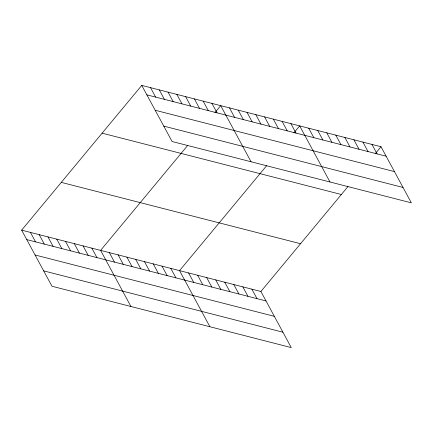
<?xml version="1.0" encoding="UTF-8"?>
<svg xmlns="http://www.w3.org/2000/svg" width="433" height="433" viewBox="0 0 433 433"><rect width="100%" height="100%" fill="white"/><g stroke="black" fill="none" stroke-linecap="round" stroke-linejoin="round"><path stroke-width="0.65" d="M21.65 230.15L260.91 291.485L291.247 347.596L51.987 286.256L21.65 230.15L141.753 85.404L381.013 146.744L411.35 202.85L172.09 141.515L141.753 85.404M187.678 145.45L100.608 250.388L130.945 306.499M214.925 112.612L220.706 105.647L251.048 161.758M266.636 165.693L179.56 270.63L209.902 326.742M293.883 132.85L299.663 125.889L330 181.995M260.91 291.485L347.98 186.547M375.232 153.71L381.013 146.744M146.863 94.859L386.122 156.199M155.187 110.258L394.447 171.592M163.766 126.117L403.026 187.457M102.118 133.169L341.377 194.509M61.286 182.38L300.545 243.719M26.765 239.606L266.024 300.946M35.089 254.999L274.349 316.339M43.663 270.863L282.922 332.203M371.974 144.427L377.083 153.883M362.935 142.105L368.045 151.566M353.896 139.789L359.011 149.25M344.857 137.472L349.972 146.928M335.819 135.156L340.933 144.611M326.78 132.839L331.895 142.295M317.741 130.522L322.856 139.978M308.702 128.206L313.817 137.662M290.889 123.638L296.004 133.093M282.116 121.386L287.231 130.847M273.342 119.14L278.457 128.596M264.574 116.888L269.683 126.349M255.8 114.642L260.91 124.098M247.026 112.391L252.141 121.852M238.253 110.144L243.368 119.6M229.479 107.893L234.594 117.354M211.937 103.395L217.047 112.851M203.164 101.149L208.273 110.604M194.39 98.897L199.505 108.353M185.616 96.651L190.731 106.107M176.843 94.399L181.957 103.855M168.069 92.153L173.184 101.609M159.295 89.902L164.41 99.357M150.527 87.65L155.636 97.111M251.871 289.168L256.986 298.624M242.832 286.852L247.947 296.307M233.793 284.535L238.908 293.991M224.754 282.219L229.869 291.674M215.715 279.902L220.83 289.358M206.676 277.58L211.791 287.041M197.637 275.264L202.752 284.725M188.599 272.947L193.713 282.408M170.786 268.384L175.901 277.84M162.018 266.133L167.127 275.588M153.244 263.886L158.354 273.342M144.47 261.635L149.585 271.09M135.697 259.383L140.812 268.844M126.923 257.137L132.038 266.593M118.149 254.885L123.264 264.346M109.376 252.639L114.491 262.095M91.834 248.141L96.949 257.597M83.06 245.89L88.175 255.351M74.287 243.644L79.401 253.099M65.513 241.392L70.628 250.848M56.739 239.146L61.854 248.602M47.971 236.894L53.08 246.35M39.197 234.648L44.307 244.104M30.424 232.397L35.538 241.852"/></g></svg>
